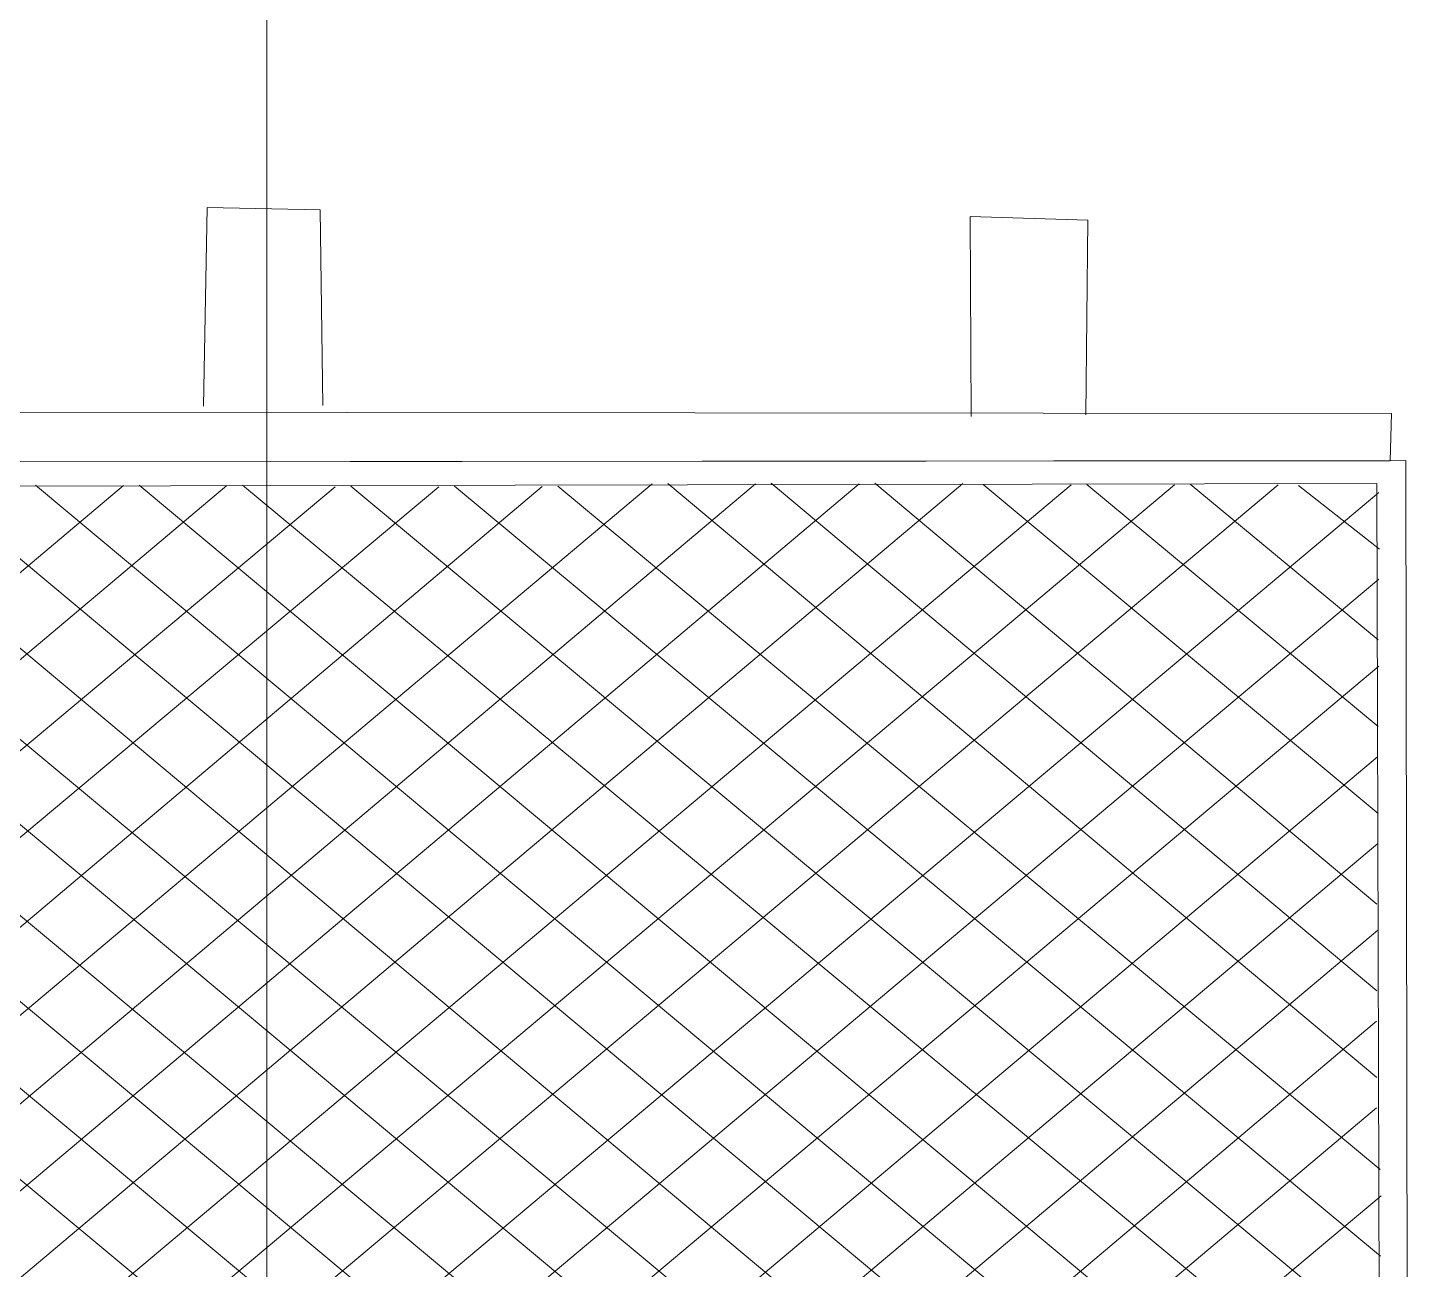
# Paper-space layout '01 Roof Support Layout' of a CAD drawing. Header units: millimetres. Extents: x 5 to 415, y 5 to 287.
# Drawn here: x 56.96 to 65.66, y 183.1 to 190.92 of the extents above; entities that cross this region are included whole.
import ezdxf

# ---------------------------------------------------------------- set-up
doc = ezdxf.new("R2010")
doc.units = ezdxf.units.MM
doc.layers.add('GA_BACKGROUND', color=253, linetype='Continuous')
doc.layers.add('SHEET_GEOMETRY', color=7, linetype='Continuous')

# ---------------------------------------------------------------- blocks, each defined once
blk = doc.blocks.new('SHEET_01_ROOF')
at = {"layer": 'GA_BACKGROUND', "lineweight": 0}
for p, q in [((58.0956, 189.7882), (58.0726, 188.5379)), ((58.0956, 189.7882), (58.0726, 188.5379)), ((58.8075, 189.7735), (58.0956, 189.7882)), ((58.8075, 189.7735), (58.0956, 189.7882)), ((58.8233, 188.5408), (58.8075, 189.7735)), ((58.8233, 188.5408), (58.8075, 189.7735)), ((63.6413, 189.7082), (62.8994, 189.7304)), ((62.8994, 189.7304), (62.9063, 188.4727)), ((63.6272, 188.483), (63.6413, 189.7082)), ((65.5535, 188.4915), (51.9975, 188.5048)), ((65.5447, 188.1933), (65.5535, 188.4915)), ((65.5447, 188.1933), (51.9798, 188.1816)), ((54.5881, 188.1829), (65.6434, 188.1959)), ((65.6434, 188.1959), (65.659, 178.9356)), ((54.7612, 184.5625), (58.9015, 188.0297)), ((54.7616, 184.0163), (59.5535, 188.03)), ((54.7694, 185.68), (57.5674, 188.0365)), ((54.7697, 185.1338), (58.2195, 188.0369)), ((54.7759, 180.6815), (63.5348, 188.042)), ((54.7763, 180.1353), (64.1868, 188.0424)), ((54.7767, 179.5891), (64.8389, 188.0427)), ((54.7837, 182.3452), (61.5486, 188.0486)), ((54.7841, 181.799), (62.2007, 188.0489)), ((54.7845, 181.2528), (62.8528, 188.0492)), ((54.7919, 183.4626), (60.2056, 188.0303)), ((54.7923, 182.9164), (60.8966, 188.0482)), ((54.8548, 179.078), (65.4731, 187.9929)), ((65.4611, 188.0505), (56.0659, 188.0308)), ((56.3619, 188.0385), (65.4755, 180.4288)), ((57.0141, 188.0388), (65.4751, 180.975)), ((57.6661, 188.0391), (65.4747, 181.5212)), ((58.3182, 188.0394), (65.4833, 182.0924)), ((59.0002, 188.0323), (65.4829, 182.6386)), ((59.6523, 188.0326), (65.4825, 183.1848)), ((60.3043, 188.0329), (65.4821, 183.731)), ((60.9952, 188.0508), (65.4608, 184.3098)), ((61.6473, 188.0511), (65.4604, 184.856)), ((62.2994, 188.0514), (65.46, 185.4022)), ((62.9814, 188.0442), (65.4685, 185.9734)), ((63.6335, 188.0446), (65.4681, 186.5197)), ((64.2856, 188.0449), (65.4677, 187.0659)), ((64.9676, 188.0377), (65.4763, 187.6371)), ((65.4854, 179.0883), (65.4611, 188.0505)), ((56.0571, 187.7326), (65.4669, 179.8575)), ((55.5069, 179.0783), (65.4735, 187.4467)), ((56.0485, 187.1614), (65.4972, 179.3038)), ((54.9898, 186.9353), (64.4086, 179.0853)), ((55.6508, 186.9607), (65.0906, 179.0781)), ((56.159, 179.0787), (65.4738, 186.9005)), ((54.7657, 186.582), (63.7565, 179.085)), ((56.8409, 179.0715), (65.4653, 186.3292)), ((54.7661, 186.0358), (63.1044, 179.0846)), ((57.493, 179.0718), (65.4657, 185.783)), ((54.7575, 185.4645), (62.4224, 179.0918)), ((58.1451, 179.0721), (65.4661, 185.2368)), ((58.8271, 179.065), (65.4575, 184.6656)), ((59.4881, 179.0904), (65.4579, 184.1194)), ((60.1402, 179.0907), (65.4882, 183.5657))]:
    blk.add_line(p, q, dxfattribs=at)
at = {"layer": 'SHEET_GEOMETRY', "lineweight": 18}
for p, q in [((58.4706, 190.5541), (58.4706, 192.3149)), ((58.4706, 188.7933), (58.4706, 190.5541)), ((58.4706, 187.0324), (58.4706, 188.7933)), ((58.4706, 185.2716), (58.4706, 187.0324)), ((58.4706, 183.5108), (58.4706, 185.2716)), ((58.4706, 181.7499), (58.4706, 183.5108))]:
    blk.add_line(p, q, dxfattribs=at)

psp = doc.layouts.new('01 Roof Support Layout')

# ---------------------------------------------------------------- block references
psp.add_blockref('SHEET_01_ROOF', (0, 0))

doc.saveas('drawing.dxf')
